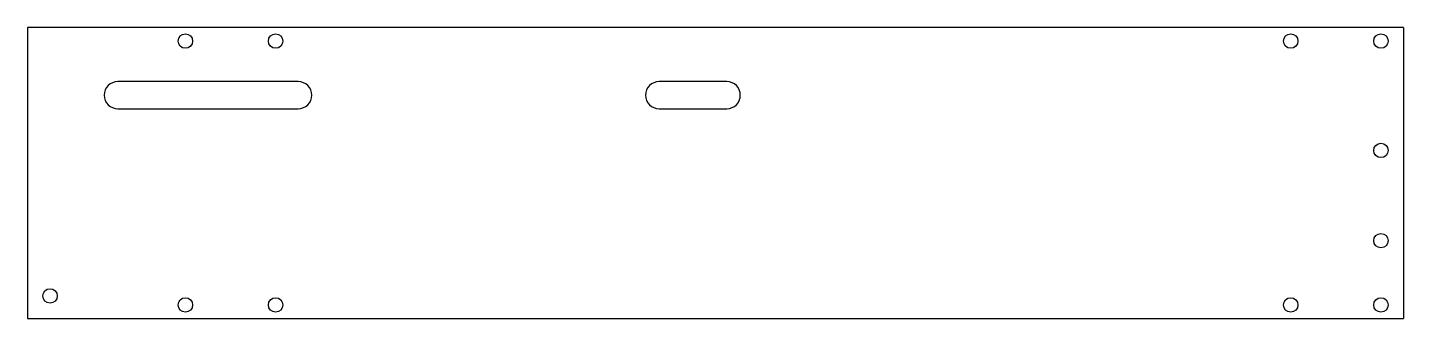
# Model space of a CAD drawing. Header units: millimetres. Extents: x 0 to 305, y 0 to 64.
import ezdxf

# ---------------------------------------------------------------- set-up
doc = ezdxf.new("R2010")
doc.units = ezdxf.units.MM

msp = doc.modelspace()

# ---------------------------------------------------------------- linework, layer by layer
at = {"color": 7, "linetype": 'Continuous', "lineweight": 25}
for p, q in [((305, 64.5), (0, 64.5)), ((0, 64.5), (0, 0)), ((305, 64.5), (305, 0)), ((60, 52.5), (20, 52.5)), ((155, 52.5), (140, 52.5)), ((20, 46.5), (60, 46.5)), ((140, 46.5), (155, 46.5)), ((0, 0), (305, 0))]:
    msp.add_line(p, q, dxfattribs=at)
for centre in [(35, 61.5), (55, 61.5), (280, 61.5), (300, 61.5), (300, 37.25), (300, 17.25), (5, 5), (35, 3), (55, 3), (280, 3), (300, 3)]:
    msp.add_circle(centre, 1.6, dxfattribs=at)
for centre, start, end in [((20, 49.5), 90, 270), ((60, 49.5), 270, 90), ((140, 49.5), 90, 270), ((155, 49.5), 270, 90)]:
    msp.add_arc(centre, 3, start, end, dxfattribs=at)

doc.saveas('drawing.dxf')
